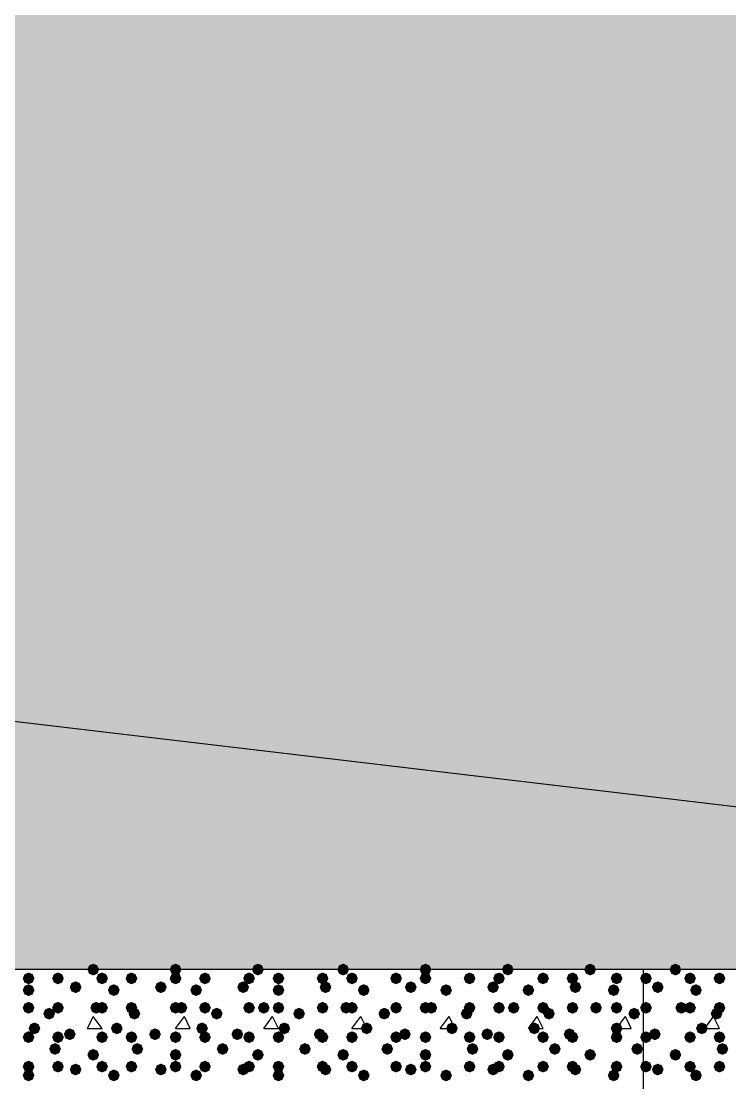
# Model space of a CAD drawing. Header units: millimetres. Extents: x 0 to 420, y 0 to 297.
# Drawn here: x 163.72 to 173.93, y 199.62 to 214.91 of the extents above; entities that cross this region are included whole.
import ezdxf

# ---------------------------------------------------------------- set-up
doc = ezdxf.new("R2010")
doc.units = ezdxf.units.MM
doc.layers.get('0').update_dxf_attribs({"linetype": 'CONTINUOUS'})

msp = doc.modelspace()

# ---------------------------------------------------------------- hatches: boundary and pattern name
at = {"true_color": 0x000008}
h = msp.add_hatch(color=0, dxfattribs=at)
h.paths.add_polyline_path([(193.844333, 220.345), (32.469667, 220.345), (193.844333, 201.252667)], flags=0)
h.paths.add_polyline_path([(32.469667, 220.345), (193.844333, 201.252667), (32.469667, 201.252667)], flags=0)
for points in [[(164.846, 201.252667), (164.821129, 201.192871), (164.761333, 201.168), (164.701538, 201.192871), (164.676667, 201.252667), (164.701537, 201.312462), (164.761333, 201.337333), (164.821129, 201.312463)], [(166.031333, 201.252667), (166.006463, 201.192871), (165.946667, 201.168), (165.886871, 201.192871), (165.862, 201.252667), (165.886871, 201.312462), (165.946667, 201.337333), (166.006462, 201.312463)], [(167.216667, 201.252667), (167.191796, 201.192871), (167.132, 201.168), (167.072204, 201.192871), (167.047333, 201.252667), (167.072204, 201.312462), (167.132, 201.337333), (167.191796, 201.312463)], [(168.444333, 201.252667), (168.419463, 201.192871), (168.359667, 201.168), (168.299871, 201.192871), (168.275, 201.252667), (168.299871, 201.312462), (168.359667, 201.337333), (168.419462, 201.312463)], [(169.629667, 201.252667), (169.604796, 201.192871), (169.545, 201.168), (169.485204, 201.192871), (169.460333, 201.252667), (169.485204, 201.312462), (169.545, 201.337333), (169.604796, 201.312463)], [(170.815, 201.252667), (170.790129, 201.192871), (170.730333, 201.168), (170.670538, 201.192871), (170.645667, 201.252667), (170.670537, 201.312462), (170.730333, 201.337333), (170.790129, 201.312463)], [(172.000333, 201.252667), (171.975462, 201.192871), (171.915667, 201.168), (171.855871, 201.192871), (171.831, 201.252667), (171.855871, 201.312462), (171.915667, 201.337333), (171.975462, 201.312463)], [(163.914667, 201.125667), (163.889796, 201.065871), (163.83, 201.041), (163.770204, 201.065871), (163.745333, 201.125667), (163.770204, 201.185462), (163.83, 201.210333), (163.889796, 201.185463)], [(164.338, 201.125667), (164.313129, 201.065871), (164.253333, 201.041), (164.193537, 201.065871), (164.168667, 201.125667), (164.193537, 201.185462), (164.253333, 201.210333), (164.313129, 201.185463)], [(164.973, 201.125667), (164.948129, 201.065871), (164.888333, 201.041), (164.828537, 201.065871), (164.803667, 201.125667), (164.828537, 201.185462), (164.888333, 201.210333), (164.948129, 201.185463)], [(165.396333, 201.125667), (165.371462, 201.065871), (165.311667, 201.041), (165.251871, 201.065871), (165.227, 201.125667), (165.251871, 201.185462), (165.311667, 201.210333), (165.371462, 201.185463)], [(166.031333, 201.125667), (166.006463, 201.065871), (165.946667, 201.041), (165.886871, 201.065871), (165.862, 201.125667), (165.886871, 201.185462), (165.946667, 201.210333), (166.006462, 201.185463)], [(166.454667, 201.125667), (166.429796, 201.065871), (166.37, 201.041), (166.310204, 201.065871), (166.285333, 201.125667), (166.310204, 201.185462), (166.37, 201.210333), (166.429796, 201.185463)], [(167.089667, 201.125667), (167.064796, 201.065871), (167.005, 201.041), (166.945204, 201.065871), (166.920333, 201.125667), (166.945204, 201.185462), (167.005, 201.210333), (167.064796, 201.185463)], [(167.513, 201.125667), (167.488129, 201.065871), (167.428333, 201.041), (167.368538, 201.065871), (167.343667, 201.125667), (167.368537, 201.185462), (167.428333, 201.210333), (167.488129, 201.185463)], [(168.148, 201.125667), (168.123129, 201.065871), (168.063333, 201.041), (168.003537, 201.065871), (167.978667, 201.125667), (168.003537, 201.185462), (168.063333, 201.210333), (168.123129, 201.185463)], [(168.571333, 201.125667), (168.546462, 201.065871), (168.486667, 201.041), (168.426871, 201.065871), (168.402, 201.125667), (168.426871, 201.185462), (168.486667, 201.210333), (168.546462, 201.185463)], [(169.206333, 201.125667), (169.181462, 201.065871), (169.121667, 201.041), (169.061871, 201.065871), (169.037, 201.125667), (169.061871, 201.185462), (169.121667, 201.210333), (169.181462, 201.185463)], [(169.629667, 201.125667), (169.604796, 201.065871), (169.545, 201.041), (169.485204, 201.065871), (169.460333, 201.125667), (169.485204, 201.185462), (169.545, 201.210333), (169.604796, 201.185463)], [(170.264667, 201.125667), (170.239796, 201.065871), (170.18, 201.041), (170.120204, 201.065871), (170.095333, 201.125667), (170.120204, 201.185462), (170.18, 201.210333), (170.239796, 201.185463)], [(170.688, 201.125667), (170.663129, 201.065871), (170.603333, 201.041), (170.543538, 201.065871), (170.518667, 201.125667), (170.543537, 201.185462), (170.603333, 201.210333), (170.663129, 201.185463)], [(171.323, 201.125667), (171.298129, 201.065871), (171.238333, 201.041), (171.178538, 201.065871), (171.153667, 201.125667), (171.178537, 201.185462), (171.238333, 201.210333), (171.298129, 201.185463)], [(171.746333, 201.125667), (171.721462, 201.065871), (171.661667, 201.041), (171.601871, 201.065871), (171.577, 201.125667), (171.601871, 201.185462), (171.661667, 201.210333), (171.721462, 201.185463)], [(172.381333, 201.125667), (172.356462, 201.065871), (172.296667, 201.041), (172.236871, 201.065871), (172.212, 201.125667), (172.236871, 201.185462), (172.296667, 201.210333), (172.356462, 201.185463)], [(163.914667, 200.956333), (163.889796, 200.896537), (163.83, 200.871667), (163.770204, 200.896537), (163.745333, 200.956333), (163.770204, 201.016129), (163.83, 201.041), (163.889796, 201.016129)], [(164.592, 200.998667), (164.567129, 200.938871), (164.507333, 200.914), (164.447538, 200.938871), (164.422667, 200.998667), (164.447537, 201.058462), (164.507333, 201.083333), (164.567129, 201.058463)], [(165.142333, 200.956333), (165.117462, 200.896537), (165.057667, 200.871667), (164.997871, 200.896537), (164.973, 200.956333), (164.997871, 201.016129), (165.057667, 201.041), (165.117462, 201.016129)], [(165.819667, 200.998667), (165.794796, 200.938871), (165.735, 200.914), (165.675204, 200.938871), (165.650333, 200.998667), (165.675204, 201.058462), (165.735, 201.083333), (165.794796, 201.058463)], [(166.327667, 200.956333), (166.302796, 200.896537), (166.243, 200.871667), (166.183204, 200.896537), (166.158333, 200.956333), (166.183204, 201.016129), (166.243, 201.041), (166.302796, 201.016129)], [(167.005, 200.998667), (166.980129, 200.938871), (166.920333, 200.914), (166.860538, 200.938871), (166.835667, 200.998667), (166.860537, 201.058462), (166.920333, 201.083333), (166.980129, 201.058463)], [(167.513, 200.956333), (167.488129, 200.896537), (167.428333, 200.871667), (167.368538, 200.896537), (167.343667, 200.956333), (167.368537, 201.016129), (167.428333, 201.041), (167.488129, 201.016129)], [(168.190333, 200.998667), (168.165462, 200.938871), (168.105667, 200.914), (168.045871, 200.938871), (168.021, 200.998667), (168.045871, 201.058462), (168.105667, 201.083333), (168.165462, 201.058463)], [(168.740667, 200.956333), (168.715796, 200.896537), (168.656, 200.871667), (168.596204, 200.896537), (168.571333, 200.956333), (168.596204, 201.016129), (168.656, 201.041), (168.715796, 201.016129)], [(169.418, 200.998667), (169.393129, 200.938871), (169.333333, 200.914), (169.273538, 200.938871), (169.248667, 200.998667), (169.273537, 201.058462), (169.333333, 201.083333), (169.393129, 201.058463)], [(169.926, 200.956333), (169.901129, 200.896537), (169.841333, 200.871667), (169.781538, 200.896537), (169.756667, 200.956333), (169.781537, 201.016129), (169.841333, 201.041), (169.901129, 201.016129)], [(170.603333, 200.998667), (170.578463, 200.938871), (170.518667, 200.914), (170.458871, 200.938871), (170.434, 200.998667), (170.458871, 201.058462), (170.518667, 201.083333), (170.578462, 201.058463)], [(171.111333, 200.956333), (171.086462, 200.896537), (171.026667, 200.871667), (170.966871, 200.896537), (170.942, 200.956333), (170.966871, 201.016129), (171.026667, 201.041), (171.086462, 201.016129)], [(171.788667, 200.998667), (171.763796, 200.938871), (171.704, 200.914), (171.644204, 200.938871), (171.619333, 200.998667), (171.644204, 201.058462), (171.704, 201.083333), (171.763796, 201.058463)], [(172.339, 200.956333), (172.314129, 200.896537), (172.254333, 200.871667), (172.194538, 200.896537), (172.169667, 200.956333), (172.194537, 201.016129), (172.254333, 201.041), (172.314129, 201.016129)], [(163.914667, 200.702333), (163.889796, 200.642537), (163.83, 200.617667), (163.770204, 200.642537), (163.745333, 200.702333), (163.770204, 200.762129), (163.83, 200.787), (163.889796, 200.762129)], [(164.211, 200.617667), (164.186129, 200.557871), (164.126333, 200.533), (164.066538, 200.557871), (164.041667, 200.617667), (164.066537, 200.677462), (164.126333, 200.702333), (164.186129, 200.677463)], [(164.338, 200.702333), (164.313129, 200.642537), (164.253333, 200.617667), (164.193537, 200.642537), (164.168667, 200.702333), (164.193537, 200.762129), (164.253333, 200.787), (164.313129, 200.762129)], [(164.888333, 200.702333), (164.863463, 200.642537), (164.803667, 200.617667), (164.743871, 200.642537), (164.719, 200.702333), (164.743871, 200.762129), (164.803667, 200.787), (164.863462, 200.762129)], [(164.973, 200.702333), (164.948129, 200.642537), (164.888333, 200.617667), (164.828537, 200.642537), (164.803667, 200.702333), (164.828537, 200.762129), (164.888333, 200.787), (164.948129, 200.762129)], [(165.396333, 200.702333), (165.371462, 200.642537), (165.311667, 200.617667), (165.251871, 200.642537), (165.227, 200.702333), (165.251871, 200.762129), (165.311667, 200.787), (165.371462, 200.762129)], [(165.438667, 200.617667), (165.413796, 200.557871), (165.354, 200.533), (165.294204, 200.557871), (165.269333, 200.617667), (165.294204, 200.677462), (165.354, 200.702333), (165.413796, 200.677463)], [(166.031333, 200.702333), (166.006463, 200.642537), (165.946667, 200.617667), (165.886871, 200.642537), (165.862, 200.702333), (165.886871, 200.762129), (165.946667, 200.787), (166.006462, 200.762129)], [(166.116, 200.702333), (166.091129, 200.642537), (166.031333, 200.617667), (165.971538, 200.642537), (165.946667, 200.702333), (165.971537, 200.762129), (166.031333, 200.787), (166.091129, 200.762129)], [(166.454667, 200.702333), (166.429796, 200.642537), (166.37, 200.617667), (166.310204, 200.642537), (166.285333, 200.702333), (166.310204, 200.762129), (166.37, 200.787), (166.429796, 200.762129)], [(166.624, 200.617667), (166.599129, 200.557871), (166.539333, 200.533), (166.479537, 200.557871), (166.454667, 200.617667), (166.479537, 200.677462), (166.539333, 200.702333), (166.599129, 200.677463)], [(167.089667, 200.702333), (167.064796, 200.642537), (167.005, 200.617667), (166.945204, 200.642537), (166.920333, 200.702333), (166.945204, 200.762129), (167.005, 200.787), (167.064796, 200.762129)], [(167.301333, 200.702333), (167.276462, 200.642537), (167.216667, 200.617667), (167.156871, 200.642537), (167.132, 200.702333), (167.156871, 200.762129), (167.216667, 200.787), (167.276462, 200.762129)], [(167.513, 200.702333), (167.488129, 200.642537), (167.428333, 200.617667), (167.368538, 200.642537), (167.343667, 200.702333), (167.368537, 200.762129), (167.428333, 200.787), (167.488129, 200.762129)], [(167.809333, 200.617667), (167.784463, 200.557871), (167.724667, 200.533), (167.664871, 200.557871), (167.64, 200.617667), (167.664871, 200.677462), (167.724667, 200.702333), (167.784462, 200.677463)], [(168.148, 200.702333), (168.123129, 200.642537), (168.063333, 200.617667), (168.003537, 200.642537), (167.978667, 200.702333), (168.003537, 200.762129), (168.063333, 200.787), (168.123129, 200.762129)], [(168.486667, 200.702333), (168.461796, 200.642537), (168.402, 200.617667), (168.342204, 200.642537), (168.317333, 200.702333), (168.342204, 200.762129), (168.402, 200.787), (168.461796, 200.762129)], [(168.571333, 200.702333), (168.546462, 200.642537), (168.486667, 200.617667), (168.426871, 200.642537), (168.402, 200.702333), (168.426871, 200.762129), (168.486667, 200.787), (168.546462, 200.762129)], [(169.037, 200.617667), (169.012129, 200.557871), (168.952333, 200.533), (168.892538, 200.557871), (168.867667, 200.617667), (168.892537, 200.677462), (168.952333, 200.702333), (169.012129, 200.677463)], [(169.206333, 200.702333), (169.181462, 200.642537), (169.121667, 200.617667), (169.061871, 200.642537), (169.037, 200.702333), (169.061871, 200.762129), (169.121667, 200.787), (169.181462, 200.762129)], [(169.629667, 200.702333), (169.604796, 200.642537), (169.545, 200.617667), (169.485204, 200.642537), (169.460333, 200.702333), (169.485204, 200.762129), (169.545, 200.787), (169.604796, 200.762129)], [(169.714333, 200.702333), (169.689462, 200.642537), (169.629667, 200.617667), (169.569871, 200.642537), (169.545, 200.702333), (169.569871, 200.762129), (169.629667, 200.787), (169.689462, 200.762129)], [(170.222333, 200.617667), (170.197462, 200.557871), (170.137667, 200.533), (170.077871, 200.557871), (170.053, 200.617667), (170.077871, 200.677462), (170.137667, 200.702333), (170.197462, 200.677463)], [(170.264667, 200.702333), (170.239796, 200.642537), (170.18, 200.617667), (170.120204, 200.642537), (170.095333, 200.702333), (170.120204, 200.762129), (170.18, 200.787), (170.239796, 200.762129)], [(170.688, 200.702333), (170.663129, 200.642537), (170.603333, 200.617667), (170.543538, 200.642537), (170.518667, 200.702333), (170.543537, 200.762129), (170.603333, 200.787), (170.663129, 200.762129)], [(170.899667, 200.702333), (170.874796, 200.642537), (170.815, 200.617667), (170.755204, 200.642537), (170.730333, 200.702333), (170.755204, 200.762129), (170.815, 200.787), (170.874796, 200.762129)], [(171.323, 200.702333), (171.298129, 200.642537), (171.238333, 200.617667), (171.178538, 200.642537), (171.153667, 200.702333), (171.178537, 200.762129), (171.238333, 200.787), (171.298129, 200.762129)], [(171.407667, 200.617667), (171.382796, 200.557871), (171.323, 200.533), (171.263204, 200.557871), (171.238333, 200.617667), (171.263204, 200.677462), (171.323, 200.702333), (171.382796, 200.677463)], [(171.746333, 200.702333), (171.721462, 200.642537), (171.661667, 200.617667), (171.601871, 200.642537), (171.577, 200.702333), (171.601871, 200.762129), (171.661667, 200.787), (171.721462, 200.762129)], [(172.085, 200.702333), (172.060129, 200.642537), (172.000333, 200.617667), (171.940538, 200.642537), (171.915667, 200.702333), (171.940537, 200.762129), (172.000333, 200.787), (172.060129, 200.762129)], [(172.381333, 200.702333), (172.356462, 200.642537), (172.296667, 200.617667), (172.236871, 200.642537), (172.212, 200.702333), (172.236871, 200.762129), (172.296667, 200.787), (172.356462, 200.762129)], [(172.635333, 200.617667), (172.610462, 200.557871), (172.550667, 200.533), (172.490871, 200.557871), (172.466, 200.617667), (172.490871, 200.677462), (172.550667, 200.702333), (172.610462, 200.677463)], [(163.914667, 200.279), (163.889796, 200.219204), (163.83, 200.194333), (163.770204, 200.219204), (163.745333, 200.279), (163.770204, 200.338796), (163.83, 200.363667), (163.889796, 200.338796)], [(163.999333, 200.406), (163.974463, 200.346204), (163.914667, 200.321333), (163.854871, 200.346204), (163.83, 200.406), (163.854871, 200.465796), (163.914667, 200.490667), (163.974462, 200.465796)], [(164.338, 200.279), (164.313129, 200.219204), (164.253333, 200.194333), (164.193537, 200.219204), (164.168667, 200.279), (164.193537, 200.338796), (164.253333, 200.363667), (164.313129, 200.338796)], [(164.507333, 200.321333), (164.482463, 200.261537), (164.422667, 200.236667), (164.362871, 200.261537), (164.338, 200.321333), (164.362871, 200.381129), (164.422667, 200.406), (164.482462, 200.381129)], [(164.973, 200.279), (164.948129, 200.219204), (164.888333, 200.194333), (164.828537, 200.219204), (164.803667, 200.279), (164.828537, 200.338796), (164.888333, 200.363667), (164.948129, 200.338796)], [(165.184667, 200.406), (165.159796, 200.346204), (165.1, 200.321333), (165.040204, 200.346204), (165.015333, 200.406), (165.040204, 200.465796), (165.1, 200.490667), (165.159796, 200.465796)], [(165.396333, 200.279), (165.371462, 200.219204), (165.311667, 200.194333), (165.251871, 200.219204), (165.227, 200.279), (165.251871, 200.338796), (165.311667, 200.363667), (165.371462, 200.338796)], [(165.735, 200.321333), (165.710129, 200.261537), (165.650333, 200.236667), (165.590538, 200.261537), (165.565667, 200.321333), (165.590537, 200.381129), (165.650333, 200.406), (165.710129, 200.381129)], [(166.031333, 200.279), (166.006463, 200.219204), (165.946667, 200.194333), (165.886871, 200.219204), (165.862, 200.279), (165.886871, 200.338796), (165.946667, 200.363667), (166.006462, 200.338796)], [(166.412333, 200.406), (166.387462, 200.346204), (166.327667, 200.321333), (166.267871, 200.346204), (166.243, 200.406), (166.267871, 200.465796), (166.327667, 200.490667), (166.387462, 200.465796)], [(166.454667, 200.279), (166.429796, 200.219204), (166.37, 200.194333), (166.310204, 200.219204), (166.285333, 200.279), (166.310204, 200.338796), (166.37, 200.363667), (166.429796, 200.338796)], [(166.920333, 200.321333), (166.895462, 200.261537), (166.835667, 200.236667), (166.775871, 200.261537), (166.751, 200.321333), (166.775871, 200.381129), (166.835667, 200.406), (166.895462, 200.381129)], [(167.089667, 200.279), (167.064796, 200.219204), (167.005, 200.194333), (166.945204, 200.219204), (166.920333, 200.279), (166.945204, 200.338796), (167.005, 200.363667), (167.064796, 200.338796)], [(167.513, 200.279), (167.488129, 200.219204), (167.428333, 200.194333), (167.368538, 200.219204), (167.343667, 200.279), (167.368537, 200.338796), (167.428333, 200.363667), (167.488129, 200.338796)], [(167.597667, 200.406), (167.572796, 200.346204), (167.513, 200.321333), (167.453204, 200.346204), (167.428333, 200.406), (167.453204, 200.465796), (167.513, 200.490667), (167.572796, 200.465796)], [(168.105667, 200.321333), (168.080796, 200.261537), (168.021, 200.236667), (167.961204, 200.261537), (167.936333, 200.321333), (167.961204, 200.381129), (168.021, 200.406), (168.080796, 200.381129)], [(168.148, 200.279), (168.123129, 200.219204), (168.063333, 200.194333), (168.003537, 200.219204), (167.978667, 200.279), (168.003537, 200.338796), (168.063333, 200.363667), (168.123129, 200.338796)], [(168.571333, 200.279), (168.546462, 200.219204), (168.486667, 200.194333), (168.426871, 200.219204), (168.402, 200.279), (168.426871, 200.338796), (168.486667, 200.363667), (168.546462, 200.338796)], [(168.783, 200.406), (168.758129, 200.346204), (168.698333, 200.321333), (168.638537, 200.346204), (168.613667, 200.406), (168.638537, 200.465796), (168.698333, 200.490667), (168.758129, 200.465796)], [(169.206333, 200.279), (169.181462, 200.219204), (169.121667, 200.194333), (169.061871, 200.219204), (169.037, 200.279), (169.061871, 200.338796), (169.121667, 200.363667), (169.181462, 200.338796)], [(169.333333, 200.321333), (169.308462, 200.261537), (169.248667, 200.236667), (169.188871, 200.261537), (169.164, 200.321333), (169.188871, 200.381129), (169.248667, 200.406), (169.308462, 200.381129)], [(169.629667, 200.279), (169.604796, 200.219204), (169.545, 200.194333), (169.485204, 200.219204), (169.460333, 200.279), (169.485204, 200.338796), (169.545, 200.363667), (169.604796, 200.338796)], [(170.010667, 200.406), (169.985796, 200.346204), (169.926, 200.321333), (169.866204, 200.346204), (169.841333, 200.406), (169.866204, 200.465796), (169.926, 200.490667), (169.985796, 200.465796)], [(170.264667, 200.279), (170.239796, 200.219204), (170.18, 200.194333), (170.120204, 200.219204), (170.095333, 200.279), (170.120204, 200.338796), (170.18, 200.363667), (170.239796, 200.338796)], [(170.518667, 200.321333), (170.493796, 200.261537), (170.434, 200.236667), (170.374204, 200.261537), (170.349333, 200.321333), (170.374204, 200.381129), (170.434, 200.406), (170.493796, 200.381129)], [(170.688, 200.279), (170.663129, 200.219204), (170.603333, 200.194333), (170.543538, 200.219204), (170.518667, 200.279), (170.543537, 200.338796), (170.603333, 200.363667), (170.663129, 200.338796)], [(171.196, 200.406), (171.171129, 200.346204), (171.111333, 200.321333), (171.051538, 200.346204), (171.026667, 200.406), (171.051537, 200.465796), (171.111333, 200.490667), (171.171129, 200.465796)], [(171.323, 200.279), (171.298129, 200.219204), (171.238333, 200.194333), (171.178538, 200.219204), (171.153667, 200.279), (171.178537, 200.338796), (171.238333, 200.363667), (171.298129, 200.338796)], [(171.704, 200.321333), (171.679129, 200.261537), (171.619333, 200.236667), (171.559538, 200.261537), (171.534667, 200.321333), (171.559537, 200.381129), (171.619333, 200.406), (171.679129, 200.381129)], [(171.746333, 200.279), (171.721462, 200.219204), (171.661667, 200.194333), (171.601871, 200.219204), (171.577, 200.279), (171.601871, 200.338796), (171.661667, 200.363667), (171.721462, 200.338796)], [(172.381333, 200.406), (172.356462, 200.346204), (172.296667, 200.321333), (172.236871, 200.346204), (172.212, 200.406), (172.236871, 200.465796), (172.296667, 200.490667), (172.356462, 200.465796)], [(172.381333, 200.279), (172.356462, 200.219204), (172.296667, 200.194333), (172.236871, 200.219204), (172.212, 200.279), (172.236871, 200.338796), (172.296667, 200.363667), (172.356462, 200.338796)], [(164.295667, 200.109667), (164.270796, 200.049871), (164.211, 200.025), (164.151204, 200.049871), (164.126333, 200.109667), (164.151204, 200.169462), (164.211, 200.194333), (164.270796, 200.169463)], [(164.846, 200.025), (164.821129, 199.965204), (164.761333, 199.940333), (164.701538, 199.965204), (164.676667, 200.025), (164.701537, 200.084796), (164.761333, 200.109667), (164.821129, 200.084796)], [(165.481, 200.109667), (165.456129, 200.049871), (165.396333, 200.025), (165.336538, 200.049871), (165.311667, 200.109667), (165.336537, 200.169462), (165.396333, 200.194333), (165.456129, 200.169463)], [(166.031333, 200.025), (166.006463, 199.965204), (165.946667, 199.940333), (165.886871, 199.965204), (165.862, 200.025), (165.886871, 200.084796), (165.946667, 200.109667), (166.006462, 200.084796)], [(166.708667, 200.109667), (166.683796, 200.049871), (166.624, 200.025), (166.564204, 200.049871), (166.539333, 200.109667), (166.564204, 200.169462), (166.624, 200.194333), (166.683796, 200.169463)], [(167.216667, 200.025), (167.191796, 199.965204), (167.132, 199.940333), (167.072204, 199.965204), (167.047333, 200.025), (167.072204, 200.084796), (167.132, 200.109667), (167.191796, 200.084796)], [(167.894, 200.109667), (167.869129, 200.049871), (167.809333, 200.025), (167.749538, 200.049871), (167.724667, 200.109667), (167.749537, 200.169462), (167.809333, 200.194333), (167.869129, 200.169463)], [(168.444333, 200.025), (168.419463, 199.965204), (168.359667, 199.940333), (168.299871, 199.965204), (168.275, 200.025), (168.299871, 200.084796), (168.359667, 200.109667), (168.419462, 200.084796)], [(169.079333, 200.109667), (169.054463, 200.049871), (168.994667, 200.025), (168.934871, 200.049871), (168.91, 200.109667), (168.934871, 200.169462), (168.994667, 200.194333), (169.054462, 200.169463)], [(169.629667, 200.025), (169.604796, 199.965204), (169.545, 199.940333), (169.485204, 199.965204), (169.460333, 200.025), (169.485204, 200.084796), (169.545, 200.109667), (169.604796, 200.084796)], [(170.307, 200.109667), (170.282129, 200.049871), (170.222333, 200.025), (170.162537, 200.049871), (170.137667, 200.109667), (170.162537, 200.169462), (170.222333, 200.194333), (170.282129, 200.169463)], [(170.815, 200.025), (170.790129, 199.965204), (170.730333, 199.940333), (170.670538, 199.965204), (170.645667, 200.025), (170.670537, 200.084796), (170.730333, 200.109667), (170.790129, 200.084796)], [(171.492333, 200.109667), (171.467462, 200.049871), (171.407667, 200.025), (171.347871, 200.049871), (171.323, 200.109667), (171.347871, 200.169462), (171.407667, 200.194333), (171.467462, 200.169463)], [(172.000333, 200.025), (171.975462, 199.965204), (171.915667, 199.940333), (171.855871, 199.965204), (171.831, 200.025), (171.855871, 200.084796), (171.915667, 200.109667), (171.975462, 200.084796)], [(172.677667, 200.109667), (172.652796, 200.049871), (172.593, 200.025), (172.533204, 200.049871), (172.508333, 200.109667), (172.533204, 200.169462), (172.593, 200.194333), (172.652796, 200.169463)], [(163.914667, 199.855667), (163.889796, 199.795871), (163.83, 199.771), (163.770204, 199.795871), (163.745333, 199.855667), (163.770204, 199.915462), (163.83, 199.940333), (163.889796, 199.915463)], [(164.338, 199.855667), (164.313129, 199.795871), (164.253333, 199.771), (164.193537, 199.795871), (164.168667, 199.855667), (164.193537, 199.915462), (164.253333, 199.940333), (164.313129, 199.915463)], [(164.592, 199.813333), (164.567129, 199.753537), (164.507333, 199.728667), (164.447538, 199.753537), (164.422667, 199.813333), (164.447537, 199.873129), (164.507333, 199.898), (164.567129, 199.873129)], [(164.973, 199.855667), (164.948129, 199.795871), (164.888333, 199.771), (164.828537, 199.795871), (164.803667, 199.855667), (164.828537, 199.915462), (164.888333, 199.940333), (164.948129, 199.915463)], [(165.396333, 199.855667), (165.371462, 199.795871), (165.311667, 199.771), (165.251871, 199.795871), (165.227, 199.855667), (165.251871, 199.915462), (165.311667, 199.940333), (165.371462, 199.915463)], [(165.819667, 199.813333), (165.794796, 199.753537), (165.735, 199.728667), (165.675204, 199.753537), (165.650333, 199.813333), (165.675204, 199.873129), (165.735, 199.898), (165.794796, 199.873129)], [(166.031333, 199.855667), (166.006463, 199.795871), (165.946667, 199.771), (165.886871, 199.795871), (165.862, 199.855667), (165.886871, 199.915462), (165.946667, 199.940333), (166.006462, 199.915463)], [(166.454667, 199.855667), (166.429796, 199.795871), (166.37, 199.771), (166.310204, 199.795871), (166.285333, 199.855667), (166.310204, 199.915462), (166.37, 199.940333), (166.429796, 199.915463)], [(167.005, 199.813333), (166.980129, 199.753537), (166.920333, 199.728667), (166.860538, 199.753537), (166.835667, 199.813333), (166.860537, 199.873129), (166.920333, 199.898), (166.980129, 199.873129)], [(167.089667, 199.855667), (167.064796, 199.795871), (167.005, 199.771), (166.945204, 199.795871), (166.920333, 199.855667), (166.945204, 199.915462), (167.005, 199.940333), (167.064796, 199.915463)], [(167.513, 199.855667), (167.488129, 199.795871), (167.428333, 199.771), (167.368538, 199.795871), (167.343667, 199.855667), (167.368537, 199.915462), (167.428333, 199.940333), (167.488129, 199.915463)], [(168.148, 199.855667), (168.123129, 199.795871), (168.063333, 199.771), (168.003537, 199.795871), (167.978667, 199.855667), (168.003537, 199.915462), (168.063333, 199.940333), (168.123129, 199.915463)], [(168.190333, 199.813333), (168.165462, 199.753537), (168.105667, 199.728667), (168.045871, 199.753537), (168.021, 199.813333), (168.045871, 199.873129), (168.105667, 199.898), (168.165462, 199.873129)], [(168.571333, 199.855667), (168.546462, 199.795871), (168.486667, 199.771), (168.426871, 199.795871), (168.402, 199.855667), (168.426871, 199.915462), (168.486667, 199.940333), (168.546462, 199.915463)], [(169.206333, 199.855667), (169.181462, 199.795871), (169.121667, 199.771), (169.061871, 199.795871), (169.037, 199.855667), (169.061871, 199.915462), (169.121667, 199.940333), (169.181462, 199.915463)], [(169.418, 199.813333), (169.393129, 199.753537), (169.333333, 199.728667), (169.273538, 199.753537), (169.248667, 199.813333), (169.273537, 199.873129), (169.333333, 199.898), (169.393129, 199.873129)], [(169.629667, 199.855667), (169.604796, 199.795871), (169.545, 199.771), (169.485204, 199.795871), (169.460333, 199.855667), (169.485204, 199.915462), (169.545, 199.940333), (169.604796, 199.915463)], [(170.264667, 199.855667), (170.239796, 199.795871), (170.18, 199.771), (170.120204, 199.795871), (170.095333, 199.855667), (170.120204, 199.915462), (170.18, 199.940333), (170.239796, 199.915463)], [(170.603333, 199.813333), (170.578463, 199.753537), (170.518667, 199.728667), (170.458871, 199.753537), (170.434, 199.813333), (170.458871, 199.873129), (170.518667, 199.898), (170.578462, 199.873129)], [(170.688, 199.855667), (170.663129, 199.795871), (170.603333, 199.771), (170.543538, 199.795871), (170.518667, 199.855667), (170.543537, 199.915462), (170.603333, 199.940333), (170.663129, 199.915463)], [(171.323, 199.855667), (171.298129, 199.795871), (171.238333, 199.771), (171.178538, 199.795871), (171.153667, 199.855667), (171.178537, 199.915462), (171.238333, 199.940333), (171.298129, 199.915463)], [(171.746333, 199.855667), (171.721462, 199.795871), (171.661667, 199.771), (171.601871, 199.795871), (171.577, 199.855667), (171.601871, 199.915462), (171.661667, 199.940333), (171.721462, 199.915463)], [(171.788667, 199.813333), (171.763796, 199.753537), (171.704, 199.728667), (171.644204, 199.753537), (171.619333, 199.813333), (171.644204, 199.873129), (171.704, 199.898), (171.763796, 199.873129)], [(172.381333, 199.855667), (172.356462, 199.795871), (172.296667, 199.771), (172.236871, 199.795871), (172.212, 199.855667), (172.236871, 199.915462), (172.296667, 199.940333), (172.356462, 199.915463)], [(163.914667, 199.728667), (163.889796, 199.668871), (163.83, 199.644), (163.770204, 199.668871), (163.745333, 199.728667), (163.770204, 199.788462), (163.83, 199.813333), (163.889796, 199.788463)], [(165.142333, 199.728667), (165.117462, 199.668871), (165.057667, 199.644), (164.997871, 199.668871), (164.973, 199.728667), (164.997871, 199.788462), (165.057667, 199.813333), (165.117462, 199.788463)], [(166.327667, 199.728667), (166.302796, 199.668871), (166.243, 199.644), (166.183204, 199.668871), (166.158333, 199.728667), (166.183204, 199.788462), (166.243, 199.813333), (166.302796, 199.788463)], [(167.513, 199.728667), (167.488129, 199.668871), (167.428333, 199.644), (167.368538, 199.668871), (167.343667, 199.728667), (167.368537, 199.788462), (167.428333, 199.813333), (167.488129, 199.788463)], [(168.740667, 199.728667), (168.715796, 199.668871), (168.656, 199.644), (168.596204, 199.668871), (168.571333, 199.728667), (168.596204, 199.788462), (168.656, 199.813333), (168.715796, 199.788463)], [(169.926, 199.728667), (169.901129, 199.668871), (169.841333, 199.644), (169.781538, 199.668871), (169.756667, 199.728667), (169.781537, 199.788462), (169.841333, 199.813333), (169.901129, 199.788463)], [(171.111333, 199.728667), (171.086462, 199.668871), (171.026667, 199.644), (170.966871, 199.668871), (170.942, 199.728667), (170.966871, 199.788462), (171.026667, 199.813333), (171.086462, 199.788463)], [(172.339, 199.728667), (172.314129, 199.668871), (172.254333, 199.644), (172.194538, 199.668871), (172.169667, 199.728667), (172.194537, 199.788462), (172.254333, 199.813333), (172.314129, 199.788463)]]:
    msp.add_hatch(color=0, dxfattribs=at).paths.add_polyline_path(points, flags=0)
at = {"true_color": 0x000007}
for points in [[(173.228, 201.252667), (173.203129, 201.192871), (173.143333, 201.168), (173.083538, 201.192871), (173.058667, 201.252667), (173.083537, 201.312462), (173.143333, 201.337333), (173.203129, 201.312463)], [(172.804667, 201.125667), (172.779796, 201.065871), (172.72, 201.041), (172.660204, 201.065871), (172.635333, 201.125667), (172.660204, 201.185462), (172.72, 201.210333), (172.779796, 201.185463)], [(173.439667, 201.125667), (173.414796, 201.065871), (173.355, 201.041), (173.295204, 201.065871), (173.270333, 201.125667), (173.295204, 201.185462), (173.355, 201.210333), (173.414796, 201.185463)], [(173.863, 201.125667), (173.838129, 201.065871), (173.778333, 201.041), (173.718538, 201.065871), (173.693667, 201.125667), (173.718537, 201.185462), (173.778333, 201.210333), (173.838129, 201.185463)], [(172.974, 200.998667), (172.949129, 200.938871), (172.889333, 200.914), (172.829538, 200.938871), (172.804667, 200.998667), (172.829537, 201.058462), (172.889333, 201.083333), (172.949129, 201.058463)], [(173.524333, 200.956333), (173.499462, 200.896537), (173.439667, 200.871667), (173.379871, 200.896537), (173.355, 200.956333), (173.379871, 201.016129), (173.439667, 201.041), (173.499462, 201.016129)], [(172.804667, 200.702333), (172.779796, 200.642537), (172.72, 200.617667), (172.660204, 200.642537), (172.635333, 200.702333), (172.660204, 200.762129), (172.72, 200.787), (172.779796, 200.762129)], [(173.312667, 200.702333), (173.287796, 200.642537), (173.228, 200.617667), (173.168204, 200.642537), (173.143333, 200.702333), (173.168204, 200.762129), (173.228, 200.787), (173.287796, 200.762129)], [(173.439667, 200.702333), (173.414796, 200.642537), (173.355, 200.617667), (173.295204, 200.642537), (173.270333, 200.702333), (173.295204, 200.762129), (173.355, 200.787), (173.414796, 200.762129)], [(173.820667, 200.617667), (173.795796, 200.557871), (173.736, 200.533), (173.676204, 200.557871), (173.651333, 200.617667), (173.676204, 200.677462), (173.736, 200.702333), (173.795796, 200.677463)], [(173.863, 200.702333), (173.838129, 200.642537), (173.778333, 200.617667), (173.718538, 200.642537), (173.693667, 200.702333), (173.718537, 200.762129), (173.778333, 200.787), (173.838129, 200.762129)], [(172.804667, 200.279), (172.779796, 200.219204), (172.72, 200.194333), (172.660204, 200.219204), (172.635333, 200.279), (172.660204, 200.338796), (172.72, 200.363667), (172.779796, 200.338796)], [(172.931667, 200.321333), (172.906796, 200.261537), (172.847, 200.236667), (172.787204, 200.261537), (172.762333, 200.321333), (172.787204, 200.381129), (172.847, 200.406), (172.906796, 200.381129)], [(173.439667, 200.279), (173.414796, 200.219204), (173.355, 200.194333), (173.295204, 200.219204), (173.270333, 200.279), (173.295204, 200.338796), (173.355, 200.363667), (173.414796, 200.338796)], [(173.609, 200.406), (173.584129, 200.346204), (173.524333, 200.321333), (173.464538, 200.346204), (173.439667, 200.406), (173.464537, 200.465796), (173.524333, 200.490667), (173.584129, 200.465796)], [(173.863, 200.279), (173.838129, 200.219204), (173.778333, 200.194333), (173.718538, 200.219204), (173.693667, 200.279), (173.718537, 200.338796), (173.778333, 200.363667), (173.838129, 200.338796)], [(173.228, 200.025), (173.203129, 199.965204), (173.143333, 199.940333), (173.083538, 199.965204), (173.058667, 200.025), (173.083537, 200.084796), (173.143333, 200.109667), (173.203129, 200.084796)], [(173.905333, 200.109667), (173.880462, 200.049871), (173.820667, 200.025), (173.760871, 200.049871), (173.736, 200.109667), (173.760871, 200.169462), (173.820667, 200.194333), (173.880462, 200.169463)], [(172.804667, 199.855667), (172.779796, 199.795871), (172.72, 199.771), (172.660204, 199.795871), (172.635333, 199.855667), (172.660204, 199.915462), (172.72, 199.940333), (172.779796, 199.915463)], [(172.974, 199.813333), (172.949129, 199.753537), (172.889333, 199.728667), (172.829538, 199.753537), (172.804667, 199.813333), (172.829537, 199.873129), (172.889333, 199.898), (172.949129, 199.873129)], [(173.439667, 199.855667), (173.414796, 199.795871), (173.355, 199.771), (173.295204, 199.795871), (173.270333, 199.855667), (173.295204, 199.915462), (173.355, 199.940333), (173.414796, 199.915463)], [(173.863, 199.855667), (173.838129, 199.795871), (173.778333, 199.771), (173.718538, 199.795871), (173.693667, 199.855667), (173.718537, 199.915462), (173.778333, 199.940333), (173.838129, 199.915463)], [(173.524333, 199.728667), (173.499462, 199.668871), (173.439667, 199.644), (173.379871, 199.668871), (173.355, 199.728667), (173.379871, 199.788462), (173.439667, 199.813333), (173.499462, 199.788463)]]:
    msp.add_hatch(color=0, dxfattribs=at).paths.add_polyline_path(points, flags=0)

# ---------------------------------------------------------------- linework, layer by layer
at = {"color": 0, "true_color": 0x000007}
for points in [[(31.369, 201.252667), (31.369, 177.927), (379.603, 177.927), (379.603, 201.252667), (217.17, 201.252667), (217.17, 222.461667), (193.844333, 222.461667), (193.844333, 201.252667)], [(31.369, 201.252667), (31.369, 177.927), (379.603, 177.927), (379.603, 201.252667), (217.17, 201.252667), (217.17, 222.461667), (193.844333, 222.461667), (193.844333, 201.252667)], [(172.677667, 201.252667), (172.677667, 199.136), (174.794333, 199.136), (174.794333, 201.252667)]]:
    msp.add_lwpolyline(points, close=True, dxfattribs=at)
at = {"color": 0, "true_color": 0x000008}
for points in [[(193.844333, 220.345), (32.469667, 220.345), (193.844333, 201.252667)], [(32.469667, 220.345), (193.844333, 201.252667), (32.469667, 201.252667)]]:
    msp.add_lwpolyline(points, close=True, dxfattribs=at)
at = {"color": 0, "true_color": 0x000007}
for points in [[(172.677667, 201.252667), (153.585333, 201.252667)], [(173.566667, 200.406), (173.693667, 200.575333)], [(173.778333, 200.406), (173.693667, 200.575333)], [(173.566667, 200.406), (173.778333, 200.406)]]:
    msp.add_lwpolyline(points, dxfattribs=at)
at = {"color": 0, "true_color": 0x000008}
for points in [[(164.676667, 200.406), (164.761333, 200.575333)], [(164.888333, 200.406), (164.761333, 200.575333)], [(165.946667, 200.406), (166.073667, 200.575333)], [(166.158333, 200.406), (166.073667, 200.575333)], [(167.216667, 200.406), (167.343667, 200.575333)], [(167.428333, 200.406), (167.343667, 200.575333)], [(168.486667, 200.406), (168.613667, 200.575333)], [(168.698333, 200.406), (168.613667, 200.575333)], [(169.756667, 200.406), (169.883667, 200.575333)], [(169.968333, 200.406), (169.883667, 200.575333)], [(171.026667, 200.406), (171.153667, 200.575333)], [(171.238333, 200.406), (171.153667, 200.575333)], [(172.296667, 200.406), (172.423667, 200.575333)], [(172.508333, 200.406), (172.423667, 200.575333)], [(164.676667, 200.406), (164.888333, 200.406)], [(165.946667, 200.406), (166.158333, 200.406)], [(167.216667, 200.406), (167.428333, 200.406)], [(168.486667, 200.406), (168.698333, 200.406)], [(169.756667, 200.406), (169.968333, 200.406)], [(171.026667, 200.406), (171.238333, 200.406)], [(172.296667, 200.406), (172.508333, 200.406)]]:
    msp.add_lwpolyline(points, dxfattribs=at)

doc.saveas('drawing.dxf')
